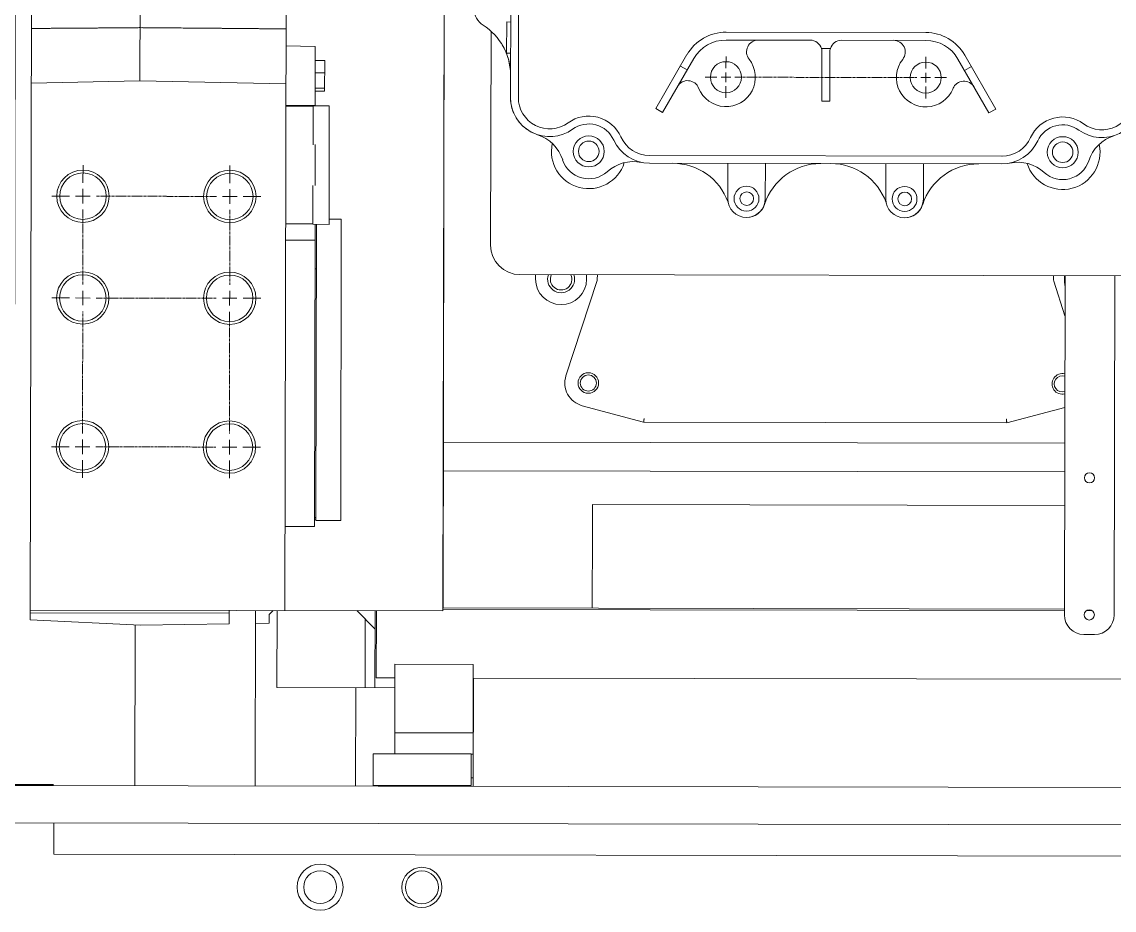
# Model space of a CAD drawing. Extents: x 766778 to 845620, y 133762 to 209800.
# Drawn here: x 784187 to 784745, y 190007 to 190461 of the extents above; entities that cross this region are included whole.
import ezdxf

# ---------------------------------------------------------------- set-up
doc = ezdxf.new("R2010")
doc.units = 0
doc.header["$MEASUREMENT"] = 0
doc.linetypes.add('CENTER', pattern=[2, 1.25, -0.25, 0.25, -0.25])
doc.layers.get('0').update_dxf_attribs({"color": 1, "linetype": 'CONTINUOUS'})
doc.layers.add('CENTER_LINES', color=1, linetype='CENTER')
doc.layers.add('LA-4748_SHOWN', color=2, linetype='CONTINUOUS', lineweight=53)

# ---------------------------------------------------------------- blocks, each defined once
blk = doc.blocks.new('flexcoupling')
at = {"color": 253, "linetype": 'ByBlock'}
for p, q in [((480462.22, -9521.26), (480556.86, -8847.88)), ((480556.86, -8847.88), (480710.35, -8869.45)), ((480742.66, -8893.48), (480537.04, -8864.58)), ((480615.71, -9542.83), (480710.35, -8869.45)), ((480709.87, -8872.87), (480724.73, -8874.95)), ((480631.04, -9541.5), (480724.73, -8874.95)), ((480653.39, -9528.64), (480447.77, -9499.74)), ((480462.22, -9521.26), (480615.71, -9542.83)), ((480616.19, -9539.42), (480631.04, -9541.5))]:
    blk.add_line(p, q, dxfattribs=at)
at = {"color": 253, "linetype": 'CENTER'}
blk.add_line((480677.89, -9208.22), (480321.39, -9158.11), dxfattribs=at)
at = {"color": 253}
blk.add_line((480305.26, -9272.89), (480306.62, -9274.7), dxfattribs=at)
blk = doc.blocks.new('ENGINE')
at = {"layer": 'CENTER_LINES', "color": 252, "linetype": 'Continuous', "lineweight": 9}
for p, q in [((943495.47, 205135.3), (943495.51, 205141.32)), ((943597.47, 205134.77), (943597.5, 205140.78)), ((943484.84, 205130.77), (943490.86, 205130.73)), ((943492.96, 205130.72), (943497.95, 205130.7)), ((943495.44, 205128.22), (943495.46, 205133.2)), ((943597.44, 205127.68), (943597.46, 205132.67)), ((943495.39, 205120.1), (943495.43, 205126.12)), ((943594.95, 205130.19), (943599.94, 205130.16)), ((943597.39, 205119.57), (943597.42, 205125.58)), ((943166.96, 205077.95), (943167.01, 205086.95)), ((943241.96, 205077.56), (943242, 205086.56)), ((943151.05, 205071.17), (943160.05, 205071.12)), ((943163.19, 205071.1), (943170.65, 205071.06)), ((943166.9, 205067.35), (943166.94, 205074.82)), ((943238.19, 205070.71), (943245.65, 205070.67)), ((943241.9, 205066.96), (943241.94, 205074.42)), ((943248.79, 205070.65), (943257.79, 205070.61)), ((943150.78, 205019.17), (943159.78, 205019.12)), ((943162.92, 205019.1), (943170.38, 205019.06)), ((943166.63, 205015.35), (943166.67, 205022.82)), ((943241.63, 205014.96), (943241.67, 205022.42)), ((943237.91, 205018.71), (943245.38, 205018.67)), ((943248.52, 205018.65), (943257.52, 205018.61)), ((943166.23, 204939.35), (943166.27, 204946.82)), ((943150.38, 204943.17), (943159.38, 204943.12)), ((943162.52, 204943.1), (943169.98, 204943.07)), ((943237.52, 204942.71), (943244.98, 204942.67)), ((943241.23, 204938.96), (943241.27, 204946.42)), ((943248.12, 204942.65), (943257.12, 204942.61)), ((943166.17, 204927.22), (943166.21, 204936.21)), ((943241.16, 204926.82), (943241.21, 204935.82))]:
    blk.add_line(p, q, dxfattribs=at)
at = {"layer": 'CENTER_LINES', "color": 252, "lineweight": 9}
for p, q in [((943500.04, 205130.69), (943592.86, 205130.2)), ((943173.79, 205071.05), (943235.05, 205070.73)), ((943166.68, 205025.96), (943166.89, 205064.21)), ((943241.68, 205025.56), (943241.88, 205063.82)), ((943173.52, 205019.05), (943234.78, 205018.73)), ((943166.28, 204949.96), (943166.61, 205012.21)), ((943241.61, 205011.82), (943241.28, 204949.56)), ((943173.12, 204943.05), (943234.38, 204942.73))]:
    blk.add_line(p, q, dxfattribs=at)
at = {"layer": 'CENTER_LINES', "color": 252, "linetype": 'Continuous', "lineweight": 5}
blk.add_line((943602.04, 205130.15), (943608.06, 205130.12), dxfattribs=at)
at = {"layer": 'LA-4748_SHOWN', "color": 252, "lineweight": 9}
for p, q in [((943350.03, 204860.16), (943352.48, 205326.23)), ((943269.31, 204859.14), (943271.67, 205307.81)), ((943350.01, 204858.72), (943352.27, 205288.32)), ((943139.28, 204854.83), (943141.5, 205276.31)), ((943385.4, 205120.78), (943386.18, 205268.97)), ((943390.18, 205268.95), (943389.4, 205120.76)), ((943196.23, 205129.83), (943196.94, 205264.46)), ((943383.6, 205159.3), (943383.51, 205143.3)), ((943385.6, 205159.29), (943383.6, 205159.3)), ((943140.87, 205156.84), (943141.38, 205156.84)), ((943141.38, 205156.84), (943141.89, 205156.84)), ((943141.89, 205156.84), (943142.4, 205156.85)), ((943142.4, 205156.85), (943142.91, 205156.85)), ((943142.91, 205156.85), (943143.42, 205156.85)), ((943143.42, 205156.85), (943143.93, 205156.85)), ((943143.93, 205156.85), (943144.43, 205156.85)), ((943144.43, 205156.85), (943144.94, 205156.85)), ((943144.94, 205156.85), (943145.45, 205156.85)), ((943145.45, 205156.85), (943145.96, 205156.86)), ((943145.96, 205156.86), (943146.46, 205156.86)), ((943146.46, 205156.86), (943146.97, 205156.86)), ((943146.97, 205156.86), (943147.48, 205156.86)), ((943147.48, 205156.86), (943147.99, 205156.86)), ((943147.99, 205156.86), (943148.49, 205156.86)), ((943148.49, 205156.86), (943149, 205156.86)), ((943149, 205156.86), (943149.51, 205156.87)), ((943149.51, 205156.87), (943150.01, 205156.87)), ((943150.01, 205156.87), (943150.52, 205156.87)), ((943150.52, 205156.87), (943151.02, 205156.87)), ((943151.02, 205156.87), (943151.53, 205156.87)), ((943151.53, 205156.87), (943152.04, 205156.87)), ((943152.04, 205156.87), (943152.54, 205156.88)), ((943152.54, 205156.88), (943153.05, 205156.88)), ((943153.05, 205156.88), (943153.55, 205156.88)), ((943153.55, 205156.88), (943154.06, 205156.88)), ((943154.06, 205156.88), (943154.56, 205156.88)), ((943154.56, 205156.88), (943155.07, 205156.88)), ((943155.07, 205156.88), (943155.57, 205156.88)), ((943155.57, 205156.88), (943156.07, 205156.89)), ((943156.07, 205156.89), (943156.58, 205156.89)), ((943156.58, 205156.89), (943157.08, 205156.89)), ((943157.08, 205156.89), (943157.59, 205156.89)), ((943157.59, 205156.89), (943158.09, 205156.89)), ((943158.09, 205156.89), (943158.59, 205156.89)), ((943158.59, 205156.89), (943159.1, 205156.9)), ((943159.1, 205156.9), (943159.6, 205156.9)), ((943159.6, 205156.9), (943160.1, 205156.9)), ((943160.1, 205156.9), (943160.61, 205156.9)), ((943160.61, 205156.9), (943161.11, 205156.9)), ((943161.11, 205156.9), (943161.61, 205156.91)), ((943161.61, 205156.91), (943162.11, 205156.91)), ((943162.11, 205156.91), (943162.62, 205156.91)), ((943162.62, 205156.91), (943163.12, 205156.91)), ((943163.12, 205156.91), (943163.62, 205156.91)), ((943163.62, 205156.91), (943164.12, 205156.91)), ((943164.12, 205156.91), (943164.62, 205156.92)), ((943164.62, 205156.92), (943165.12, 205156.92)), ((943165.12, 205156.92), (943165.63, 205156.92)), ((943165.63, 205156.92), (943166.13, 205156.92)), ((943166.13, 205156.92), (943166.63, 205156.92)), ((943166.63, 205156.92), (943167.13, 205156.93)), ((943167.13, 205156.93), (943167.63, 205156.93)), ((943167.63, 205156.93), (943168.13, 205156.93)), ((943168.13, 205156.93), (943168.63, 205156.93)), ((943168.63, 205156.93), (943169.13, 205156.93)), ((943169.13, 205156.93), (943169.63, 205156.93)), ((943169.63, 205156.93), (943170.13, 205156.94)), ((943170.13, 205156.94), (943170.63, 205156.94)), ((943170.63, 205156.94), (943171.13, 205156.94)), ((943171.13, 205156.94), (943171.63, 205156.94)), ((943171.63, 205156.94), (943172.13, 205156.94)), ((943172.13, 205156.94), (943172.63, 205156.95)), ((943172.63, 205156.95), (943173.12, 205156.95)), ((943173.12, 205156.95), (943173.62, 205156.95)), ((943173.62, 205156.95), (943174.12, 205156.95)), ((943174.12, 205156.95), (943174.62, 205156.95)), ((943174.62, 205156.95), (943175.12, 205156.96)), ((943175.12, 205156.96), (943175.61, 205156.96)), ((943175.61, 205156.96), (943176.11, 205156.96)), ((943176.11, 205156.96), (943176.61, 205156.96)), ((943176.61, 205156.96), (943177.11, 205156.97)), ((943177.11, 205156.97), (943177.6, 205156.97)), ((943177.6, 205156.97), (943178.1, 205156.97)), ((943178.1, 205156.97), (943178.6, 205156.97)), ((943178.6, 205156.97), (943179.1, 205156.97)), ((943179.1, 205156.97), (943179.59, 205156.98)), ((943179.59, 205156.98), (943180.09, 205156.98)), ((943180.09, 205156.98), (943180.58, 205156.98)), ((943180.58, 205156.98), (943181.08, 205156.98)), ((943181.08, 205156.98), (943181.58, 205156.99)), ((943181.58, 205156.99), (943182.07, 205156.99)), ((943182.07, 205156.99), (943182.57, 205156.99)), ((943182.57, 205156.99), (943183.06, 205156.99)), ((943183.06, 205156.99), (943183.56, 205156.99)), ((943183.56, 205156.99), (943184.05, 205157)), ((943184.05, 205157), (943184.55, 205157)), ((943184.55, 205157), (943185.04, 205157)), ((943185.04, 205157), (943185.54, 205157)), ((943185.54, 205157), (943186.03, 205157.01)), ((943186.03, 205157.01), (943186.53, 205157.01)), ((943186.53, 205157.01), (943187.02, 205157.01)), ((943187.02, 205157.01), (943187.51, 205157.01)), ((943187.51, 205157.01), (943188.01, 205157.02)), ((943188.01, 205157.02), (943188.5, 205157.02)), ((943188.5, 205157.02), (943188.99, 205157.02)), ((943188.99, 205157.02), (943189.49, 205157.02)), ((943189.49, 205157.02), (943189.98, 205157.03)), ((943189.98, 205157.03), (943190.47, 205157.03)), ((943190.47, 205157.03), (943190.97, 205157.03)), ((943190.97, 205157.03), (943191.46, 205157.03)), ((943191.46, 205157.03), (943191.95, 205157.04)), ((943191.95, 205157.04), (943192.44, 205157.04)), ((943192.44, 205157.04), (943192.94, 205157.04)), ((943192.94, 205157.04), (943193.43, 205157.04)), ((943193.43, 205157.04), (943193.92, 205157.05)), ((943193.92, 205157.05), (943194.41, 205157.05)), ((943194.41, 205157.05), (943194.9, 205157.05)), ((943194.9, 205157.05), (943195.39, 205157.05)), ((943195.39, 205157.05), (943195.88, 205157.06)), ((943195.88, 205157.06), (943196.37, 205157.06)), ((943196.37, 205157.06), (943196.87, 205157.05)), ((943196.87, 205157.05), (943197.37, 205157.05)), ((943197.37, 205157.05), (943197.87, 205157.04)), ((943197.87, 205157.04), (943198.37, 205157.04)), ((943198.37, 205157.04), (943198.87, 205157.03)), ((943198.87, 205157.03), (943199.37, 205157.03)), ((943199.37, 205157.03), (943199.87, 205157.02)), ((943199.87, 205157.02), (943200.37, 205157.01)), ((943200.37, 205157.01), (943200.87, 205157.01)), ((943200.87, 205157.01), (943201.37, 205157)), ((943201.37, 205157), (943201.87, 205157)), ((943201.87, 205157), (943202.37, 205156.99)), ((943202.37, 205156.99), (943202.87, 205156.99)), ((943202.87, 205156.99), (943203.37, 205156.98)), ((943203.37, 205156.98), (943204.37, 205156.97)), ((943204.37, 205156.97), (943204.87, 205156.96)), ((943204.87, 205156.96), (943205.37, 205156.96)), ((943205.37, 205156.96), (943205.87, 205156.95)), ((943205.87, 205156.95), (943206.37, 205156.94)), ((943206.37, 205156.94), (943206.87, 205156.94)), ((943206.87, 205156.94), (943207.37, 205156.93)), ((943207.37, 205156.93), (943208.37, 205156.92)), ((943208.37, 205156.92), (943208.87, 205156.92)), ((943208.87, 205156.92), (943209.37, 205156.91)), ((943209.37, 205156.91), (943209.87, 205156.9)), ((943209.87, 205156.9), (943210.37, 205156.9)), ((943210.37, 205156.9), (943211.37, 205156.89)), ((943211.37, 205156.89), (943211.87, 205156.88)), ((943211.87, 205156.88), (943212.87, 205156.87)), ((943212.87, 205156.87), (943213.87, 205156.86)), ((943213.87, 205156.86), (943214.37, 205156.85)), ((943214.37, 205156.85), (943214.87, 205156.85)), ((943214.87, 205156.85), (943215.37, 205156.84)), ((943215.37, 205156.84), (943216.37, 205156.83)), ((943216.37, 205156.83), (943216.87, 205156.82)), ((943216.87, 205156.82), (943217.37, 205156.82)), ((943217.37, 205156.82), (943218.37, 205156.8)), ((943218.37, 205156.8), (943218.87, 205156.8)), ((943218.87, 205156.8), (943219.37, 205156.79)), ((943219.37, 205156.79), (943219.87, 205156.79)), ((943219.87, 205156.79), (943220.87, 205156.77)), ((943220.87, 205156.77), (943221.37, 205156.77)), ((943221.37, 205156.77), (943222.37, 205156.76)), ((943222.37, 205156.76), (943222.87, 205156.75)), ((943222.87, 205156.75), (943223.87, 205156.74)), ((943223.87, 205156.74), (943224.37, 205156.73)), ((943224.37, 205156.73), (943224.87, 205156.73)), ((943224.87, 205156.73), (943225.37, 205156.72)), ((943225.37, 205156.72), (943225.87, 205156.72)), ((943225.87, 205156.72), (943226.37, 205156.71)), ((943226.37, 205156.71), (943226.87, 205156.7)), ((943226.87, 205156.7), (943227.37, 205156.7)), ((943227.37, 205156.7), (943227.87, 205156.69)), ((943227.87, 205156.69), (943228.37, 205156.69)), ((943228.37, 205156.69), (943228.87, 205156.68)), ((943228.87, 205156.68), (943229.37, 205156.67)), ((943229.37, 205156.67), (943229.87, 205156.67)), ((943229.87, 205156.67), (943230.37, 205156.66)), ((943230.37, 205156.66), (943230.87, 205156.66)), ((943230.87, 205156.66), (943231.37, 205156.65)), ((943231.37, 205156.65), (943231.87, 205156.64)), ((943231.87, 205156.64), (943232.37, 205156.64)), ((943232.37, 205156.64), (943232.87, 205156.63)), ((943232.87, 205156.63), (943233.37, 205156.63)), ((943233.37, 205156.63), (943233.87, 205156.62)), ((943233.87, 205156.62), (943234.37, 205156.61)), ((943234.37, 205156.61), (943234.87, 205156.61)), ((943234.87, 205156.61), (943235.37, 205156.6)), ((943235.37, 205156.6), (943235.87, 205156.59)), ((943235.87, 205156.59), (943236.37, 205156.59)), ((943236.37, 205156.59), (943236.87, 205156.58)), ((943236.87, 205156.58), (943237.37, 205156.58)), ((943237.37, 205156.58), (943237.87, 205156.57)), ((943237.87, 205156.57), (943238.37, 205156.56)), ((943238.37, 205156.56), (943238.87, 205156.56)), ((943238.87, 205156.56), (943239.37, 205156.55)), ((943239.37, 205156.55), (943239.87, 205156.55)), ((943239.87, 205156.55), (943240.37, 205156.54)), ((943240.37, 205156.54), (943240.87, 205156.53)), ((943240.87, 205156.53), (943241.37, 205156.53)), ((943241.37, 205156.53), (943242.37, 205156.52)), ((943242.37, 205156.52), (943242.87, 205156.51)), ((943242.87, 205156.51), (943243.87, 205156.5)), ((943243.87, 205156.5), (943244.37, 205156.49)), ((943244.37, 205156.49), (943244.87, 205156.48)), ((943244.87, 205156.48), (943245.37, 205156.48)), ((943245.37, 205156.48), (943246.37, 205156.47)), ((943246.37, 205156.47), (943246.87, 205156.46)), ((943246.87, 205156.46), (943247.37, 205156.45)), ((943247.37, 205156.45), (943248.37, 205156.44)), ((943248.37, 205156.44), (943249.37, 205156.43)), ((943249.37, 205156.43), (943249.87, 205156.42)), ((943249.87, 205156.42), (943250.87, 205156.41)), ((943250.87, 205156.41), (943251.37, 205156.4)), ((943251.37, 205156.4), (943251.87, 205156.4)), ((943251.87, 205156.4), (943252.37, 205156.39)), ((943252.37, 205156.39), (943252.87, 205156.39)), ((943252.87, 205156.39), (943253.87, 205156.37)), ((943253.87, 205156.37), (943254.37, 205156.37)), ((943254.37, 205156.37), (943254.87, 205156.36)), ((943254.87, 205156.36), (943255.37, 205156.35)), ((943255.37, 205156.35), (943255.87, 205156.35)), ((943255.87, 205156.35), (943256.37, 205156.34)), ((943256.37, 205156.34), (943256.87, 205156.34)), ((943256.87, 205156.34), (943257.37, 205156.33)), ((943257.37, 205156.33), (943257.87, 205156.32)), ((943257.87, 205156.32), (943258.37, 205156.32)), ((943258.37, 205156.32), (943258.87, 205156.31)), ((943258.87, 205156.31), (943259.37, 205156.3)), ((943259.37, 205156.3), (943259.87, 205156.3)), ((943259.87, 205156.3), (943260.37, 205156.29)), ((943260.37, 205156.29), (943260.87, 205156.28)), ((943260.87, 205156.28), (943261.37, 205156.28)), ((943261.37, 205156.28), (943262.37, 205156.27)), ((943262.37, 205156.27), (943262.87, 205156.26)), ((943262.87, 205156.26), (943263.37, 205156.25)), ((943263.37, 205156.25), (943263.87, 205156.25)), ((943263.87, 205156.25), (943264.37, 205156.24)), ((943264.37, 205156.24), (943265.37, 205156.23)), ((943265.37, 205156.23), (943265.87, 205156.22)), ((943265.87, 205156.22), (943266.87, 205156.21)), ((943266.87, 205156.21), (943267.37, 205156.2)), ((943267.37, 205156.2), (943267.87, 205156.2)), ((943267.87, 205156.2), (943268.37, 205156.19)), ((943268.37, 205156.19), (943268.87, 205156.18)), ((943268.87, 205156.18), (943269.87, 205156.17)), ((943269.87, 205156.17), (943270.37, 205156.16)), ((943270.37, 205156.16), (943270.87, 205156.16)), ((943375.57, 205154.63), (943375, 205045.33)), ((943495.57, 205153.71), (943597.57, 205153.17)), ((943285.82, 205147.16), (943270.83, 205147.5)), ((943538.55, 205149.48), (943495.55, 205149.71)), ((943597.55, 205149.17), (943554.55, 205149.4)), ((943285.67, 205117.16), (943285.82, 205147.16)), ((943385.51, 205143.29), (943383.51, 205143.3)), ((943459.57, 205114.9), (943475.59, 205142.31)), ((943544.27, 205145.2), (943548.79, 205145.18)), ((943544.52, 205143.45), (943544.39, 205118.35)), ((943548.52, 205143.43), (943548.39, 205118.33)), ((943285.79, 205139.96), (943290.59, 205139.93)), ((943290.5, 205124.34), (943290.59, 205139.93)), ((943463.02, 205112.88), (943479.05, 205140.3)), ((943475.64, 205134.47), (943472.18, 205136.48)), ((943285.75, 205133.72), (943290.55, 205133.69)), ((943385.36, 205120.8), (943385.42, 205132.28)), ((943140.73, 205128.82), (943196.23, 205129.83)), ((943160.73, 205129.19), (943160.73, 205129.19)), ((943173.73, 205129.42), (943173.73, 205129.42)), ((943193.31, 205129.78), (943193.31, 205129.78)), ((943270.72, 205128.14), (943196.23, 205129.83)), ((943285.71, 205125.92), (943290.51, 205125.9)), ((943285.7, 205124.36), (943290.5, 205124.34)), ((943285.67, 205117.16), (943270.66, 205116.98)), ((943270.66, 205116.64), (943284.58, 205116.57)), ((943284.48, 205096.99), (943284.58, 205116.82)), ((943292.86, 205116.77), (943284.58, 205116.82)), ((943292.55, 205056.27), (943292.86, 205116.77)), ((943463.02, 205112.88), (943459.57, 205114.9)), ((943548.39, 205118.33), (943544.39, 205118.35)), ((943285.45, 205076.13), (943285.56, 205096.99)), ((943496.22, 205086.71), (943496.12, 205068.71)), ((943515.32, 205068.6), (943515.42, 205086.6)), ((943576.92, 205086.28), (943576.82, 205068.28)), ((943596.02, 205068.18), (943596.12, 205086.18)), ((943284.27, 205056.32), (943284.37, 205076.14)), ((943292.56, 205058.89), (943298.78, 205058.86)), ((943297.97, 204904.98), (943298.78, 205058.86)), ((943270.35, 205056.64), (943284.27, 205056.57)), ((943292.55, 205056.27), (943284.27, 205056.32)), ((943284.53, 204901.96), (943285.35, 205056.31)), ((943285.27, 204905.04), (943286.07, 205056.31)), ((943270.3, 205048.23), (943285.3, 205048.16)), ((943285.23, 205033.62), (943285.95, 205033.62)), ((943397.92, 205030.21), (943397.91, 205027.91)), ((943429.31, 205027.12), (943413.24, 204978.53)), ((943423.91, 205027.77), (943423.92, 205030.07)), ((943429.42, 205030.04), (943429.41, 205027.74)), ((943421.46, 204963.19), (943452.8, 204954.62)), ((943452.81, 204954.69), (943452.8, 204954.66)), ((943452.8, 204954.66), (943452.8, 204954.64)), ((943452.8, 204954.64), (943452.8, 204954.62)), ((943452.8, 204954.62), (943452.8, 204954.62)), ((943452.82, 204954.77), (943452.81, 204954.72)), ((943452.81, 204954.72), (943452.81, 204954.69)), ((943452.83, 204954.82), (943452.82, 204954.77)), ((943452.84, 204954.88), (943452.83, 204954.82)), ((943452.85, 204954.95), (943452.84, 204954.88)), ((943452.86, 204955.03), (943452.85, 204954.95)), ((943452.87, 204955.11), (943452.86, 204955.03)), ((943452.88, 204955.2), (943452.87, 204955.11)), ((943452.89, 204955.3), (943452.88, 204955.2)), ((943452.91, 204955.4), (943452.89, 204955.3)), ((943452.92, 204955.5), (943452.91, 204955.4)), ((943452.94, 204955.62), (943452.92, 204955.5)), ((943452.95, 204955.73), (943452.94, 204955.62)), ((943452.97, 204955.85), (943452.95, 204955.73)), ((943452.99, 204955.97), (943452.97, 204955.85)), ((943453, 204956.1), (943452.99, 204955.97)), ((943453.02, 204956.23), (943453, 204956.1)), ((943453.04, 204956.36), (943453.02, 204956.23)), ((943453.06, 204956.49), (943453.04, 204956.36)), ((943453.07, 204956.62), (943453.06, 204956.49)), ((943426.43, 204899.32), (943426.5, 204912.65)), ((943269.53, 204902.04), (943284.53, 204901.96)), ((943284.55, 204905.77), (943285.27, 204905.77)), ((943284.56, 204906.56), (943285.28, 204906.56)), ((943285.27, 204905.04), (943297.97, 204904.98)), ((943426.22, 204859.76), (943426.43, 204899.32)), ((943240.8, 204857.79), (943139.3, 204858.33)), ((943139.31, 204859.83), (943350.01, 204858.72)), ((943139.28, 204854.83), (943195.62, 204851.85))]:
    blk.add_line(p, q, dxfattribs=at)
at = {"layer": 'LA-4748_SHOWN', "color": 252, "lineweight": 5}
for p, q in [((943613.95, 205139.59), (943629.69, 205112)), ((943617.43, 205141.57), (943633.16, 205113.99)), ((943617.3, 205133.72), (943620.77, 205135.7)), ((943629.69, 205112), (943633.16, 205113.99)), ((943636.23, 205085.97), (943456.2, 205086.92)), ((943456.22, 205090.92), (943636.25, 205089.97)), ((943389.92, 205030.25), (943711.92, 205028.56)), ((943662.4, 205026.52), (943662.42, 205028.82)), ((943668.11, 205008.32), (943662.5, 205025.9)), ((943667.3, 204855.5), (943668.22, 205028.79)), ((943667.92, 205028.79), (943667.9, 205026.49)), ((943692.7, 204855.37), (943693.62, 205028.65)), ((943638.24, 204953.64), (943667.86, 204961.41)), ((943452.8, 204954.62), (943638.24, 204953.64)), ((943637.99, 204955.64), (943638.01, 204955.51)), ((943638.01, 204955.51), (943638.02, 204955.38)), ((943638.02, 204955.38), (943638.04, 204955.25)), ((943638.04, 204955.25), (943638.06, 204955.12)), ((943638.06, 204955.12), (943638.07, 204955)), ((943638.07, 204955), (943638.09, 204954.88)), ((943638.09, 204954.88), (943638.1, 204954.76)), ((943638.1, 204954.76), (943638.12, 204954.64)), ((943638.12, 204954.64), (943638.13, 204954.53)), ((943638.13, 204954.53), (943638.15, 204954.42)), ((943638.15, 204954.42), (943638.16, 204954.32)), ((943638.16, 204954.32), (943638.17, 204954.23)), ((943638.17, 204954.23), (943638.18, 204954.14)), ((943638.18, 204954.14), (943638.19, 204954.05)), ((943638.19, 204954.05), (943638.2, 204953.98)), ((943638.2, 204953.98), (943638.21, 204953.91)), ((943638.21, 204953.91), (943638.22, 204953.85)), ((943638.22, 204953.85), (943638.23, 204953.79)), ((943638.23, 204953.79), (943638.23, 204953.75)), ((943638.23, 204953.75), (943638.24, 204953.71)), ((943638.24, 204953.71), (943638.24, 204953.68)), ((943638.24, 204953.68), (943638.24, 204953.66)), ((943638.24, 204953.66), (943638.24, 204953.65)), ((943638.24, 204953.65), (943638.24, 204953.64)), ((943350.47, 204944.82), (943667.77, 204943.15)), ((943350.39, 204930.16), (943667.69, 204928.49)), ((943426.5, 204912.65), (943667.6, 204911.38)), ((943365.35, 204824.28), (945409.52, 204813.52)), ((943059.05, 204770.59), (945789.01, 204756.23)), ((943058.95, 204751.59), (945788.91, 204737.23))]:
    blk.add_line(p, q, dxfattribs=at)
at = {"layer": 'LA-4748_SHOWN', "color": 253, "lineweight": 9}
for p, q in [((943240.77, 204852.4), (943240.81, 204859.29)), ((943254.31, 204859.22), (943253.84, 204769.56)), ((943261.3, 204857.18), (943263.31, 204859.17)), ((943265.31, 204859.16), (943265.1, 204819.8)), ((943305.95, 204858.95), (943315.26, 204849.54)), ((943315.1, 204819.54), (943315.31, 204858.9)), ((943315.84, 204824.54), (943316.02, 204858.9)), ((943192.77, 204852), (943192.34, 204769.89)), ((943195.62, 204851.85), (943240.77, 204852.4)), ((943209.88, 204852.02), (943209.88, 204852.02)), ((943211.36, 204852.04), (943211.36, 204852.04)), ((943236.36, 204852.34), (943236.36, 204852.34)), ((943261.27, 204852.65), (943254.27, 204852.56)), ((943261.27, 204852.65), (943261.3, 204857.18)), ((943310.1, 204819.57), (943310.29, 204854.57)), ((943325.14, 204785.72), (943325.38, 204831.49)), ((943325.38, 204831.49), (943365.38, 204831.28)), ((943365.06, 204768.98), (943365.38, 204831.28)), ((943325.35, 204824.49), (943315.84, 204824.54)), ((943365.16, 204768.98), (943365.45, 204824.28)), ((943265.1, 204819.8), (943325.32, 204819.49)), ((943305.06, 204769.29), (943305.32, 204819.59)), ((943325.2, 204796.48), (943365.2, 204796.27)), ((943314.13, 204785.78), (943314.05, 204769.65)), ((943364.13, 204785.51), (943314.13, 204785.78)), ((943364.13, 204785.51), (943364.05, 204769.38)), ((943365.14, 204785.49), (943364.13, 204785.49)), ((943364.05, 204769.38), (943314.05, 204769.65)), ((943325.06, 204769.19), (943325.06, 204769.59)), ((943364.07, 204773.31), (943365.08, 204773.3)), ((943150.86, 204735.1), (943150.95, 204751.1))]:
    blk.add_line(p, q, dxfattribs=at)
at = {"layer": 'LA-4748_SHOWN', "color": 253, "lineweight": 5}
for p, q in [((943667.32, 204857.69), (943350.01, 204859.36)), ((943350.03, 204860.16), (943667.32, 204858.49)), ((943681.42, 204857.61), (943678.61, 204857.63)), ((943677.25, 204845.45), (943682.65, 204845.42)), ((943150.86, 204735.1), (943740.86, 204732))]:
    blk.add_line(p, q, dxfattribs=at)
at = {"layer": 'LA-4748_SHOWN', "color": 252, "lineweight": 9}
for centre, radius in [((943495.45, 205130.71), 7.94), ((943425.25, 205093.08), 7.94), ((943425.25, 205093.08), 5.25), ((943166.92, 205071.08), 13.38), ((943166.92, 205071.08), 11.87), ((943241.92, 205070.69), 13.38), ((943241.92, 205070.69), 11.87), ((943505.72, 205068.66), 6.35), ((943505.82, 205068.65), 3.5), ((943586.42, 205068.23), 6.35), ((943586.52, 205068.23), 3.5), ((943166.65, 205019.08), 13.37), ((943166.65, 205019.08), 11.87), ((943241.65, 205018.69), 13.38), ((943241.65, 205018.69), 11.88), ((943424.63, 204974.77), 5.25), ((943424.63, 204974.77), 4.1), ((943166.25, 204943.09), 13.38), ((943166.25, 204943.09), 11.87), ((943241.25, 204942.69), 13.38), ((943241.25, 204942.69), 11.88)]:
    blk.add_circle(centre, radius, dxfattribs=at)
at = {"layer": 'LA-4748_SHOWN', "color": 252, "lineweight": 5}
for centre, radius in [((943597.45, 205130.17), 7.94), ((943667.25, 205091.81), 7.94), ((943667.25, 205091.81), 5.25), ((943680.37, 204925.43), 2.6)]:
    blk.add_circle(centre, radius, dxfattribs=at)
at = {"layer": 'LA-4748_SHOWN', "color": 253, "lineweight": 5}
blk.add_circle((943680, 204855.44), 2.6, dxfattribs=at)
at = {"layer": 'LA-4748_SHOWN', "color": 253, "lineweight": 9}
for centre, radius in [((943286.78, 204717.77), 11.75), ((943286.78, 204717.77), 8.38), ((943338.77, 204717.49), 10.25), ((943338.77, 204717.49), 8.38)]:
    blk.add_circle(centre, radius, dxfattribs=at)
at = {"layer": 'LA-4748_SHOWN', "color": 252, "lineweight": 9}
for centre, radius, start, end in [((943376.63, 205165.84), 9.6, 121.7246, 237.6727), ((943355.46, 205132.37), 30, 359.6986, 57.6727), ((943495.45, 205130.71), 23, 89.6986, 149.6986), ((943355.42, 205132.44), 30, 359.6986, 30.4987), ((943495.45, 205130.71), 19, 89.6986, 149.6986), ((943512.01, 205143.62), 6, 89.6986, 217.9452), ((943538.52, 205143.48), 6, 16.6682, 89.6986), ((943554.52, 205143.4), 6, 89.6986, 162.729), ((943581.02, 205143.26), 6, 321.452, 89.6986), ((943495.45, 205130.71), 15, 201.452, 37.9452), ((943173.77, 205136.15), 20, 341.3925, 341.3928), ((943475.9, 205123.03), 6, 21.452, 149.6986), ((943405.36, 205120.7), 20, 179.6986, 246.1644), ((943405.4, 205120.68), 20, 179.6986, 305.7305), ((943405.4, 205120.68), 16, 179.6986, 305.7305), ((943425.25, 205093.08), 18, 24.0144, 125.7305), ((943425.25, 205093.08), 14, 24.0144, 125.7305), ((943392.88, 205082.69), 20, 17.7943, 71.7624), ((943425.25, 205093.08), 19.05, 167.5346, 342.2103), ((943456.31, 205106.92), 20, 204.0144, 269.6986), ((943456.31, 205106.92), 16, 204.0144, 269.6986), ((943425.25, 205093.08), 14, 197.7943, 311.9506), ((943447.98, 205067.79), 20, 77.9825, 131.9506), ((943468.02, 205056.85), 30, 19.628, 89.6986), ((943543.5, 205056.46), 30, 89.6986, 162.0589), ((943548.72, 205056.43), 30, 19.628, 89.6986), ((943505.72, 205068.66), 9.6, 179.6986, 359.6986), ((943505.82, 205068.65), 9.6, 269.4002, 342.0589), ((943586.42, 205068.23), 9.6, 179.6986, 359.6986), ((943586.52, 205068.23), 9.6, 269.4002, 342.0589), ((943390, 205045.25), 15, 179.6986, 269.6986), ((943410.91, 205027.84), 13, 179.6986, 359.6986), ((943410.91, 205027.84), 6.9, 160.2274, 19.1698), ((943410.91, 205027.84), 5.5, 154.9788, 24.4185), ((943427.41, 205027.75), 2, 341.6989, 359.6986), ((943424.63, 204974.77), 12, 161.6989, 254.6986)]:
    blk.add_arc(centre, radius, start, end, dxfattribs=at)
at = {"layer": 'LA-4748_SHOWN', "color": 252, "lineweight": 5}
for centre, radius, start, end in [((943597.45, 205130.17), 23, 29.6986, 89.6986), ((943597.45, 205130.17), 19, 29.6986, 89.6986), ((943597.45, 205130.17), 15, 141.452, 337.9452), ((943616.91, 205122.29), 6, 29.6986, 157.9452), ((943687.39, 205119.2), 20, 233.6667, 359.6986), ((943687.39, 205119.2), 16, 233.6667, 359.6986), ((943667.25, 205091.81), 18, 53.6667, 155.3829), ((943667.25, 205091.81), 14, 53.6667, 155.3829), ((943636.34, 205105.97), 20, 269.6986, 335.3829), ((943636.34, 205105.97), 16, 269.6986, 335.3829), ((943699.51, 205081.08), 20, 107.6349, 161.603), ((943667.25, 205091.81), 19.05, 197.187, 11.8626), ((943624.2, 205056.03), 30, 89.6986, 162.0589), ((943644.25, 205066.76), 20, 47.4466, 101.4148), ((943667.25, 205091.81), 14, 227.4466, 341.603), ((943664.4, 205026.51), 2, 179.6986, 197.6983), ((943680.9, 205026.42), 13, 179.6986, 192.0315), ((943666.63, 204973.49), 5.25, 75.362, 284.0353), ((943666.63, 204973.49), 4.1, 71.2126, 288.1846)]:
    blk.add_arc(centre, radius, start, end, dxfattribs=at)
at = {"layer": 'LA-4748_SHOWN', "color": 253, "lineweight": 5}
for centre, start, end in [((943677.3, 204855.45), 179.6986, 269.6986), ((943682.7, 204855.42), 269.6986, 359.6986)]:
    blk.add_arc(centre, 10, start, end, dxfattribs=at)
at = {"layer": 'LA-4748_SHOWN', "color": 252, "lineweight": 9}
for centre, major_axis, start_param, end_param in [((943530.38, 205143.54), (14.14, -0.07), 6.281855, 6.475714), ((943562.62, 205143.37), (-14.1, 0.07), 6.090378, 6.284795)]:
    blk.add_ellipse(centre, major_axis=major_axis, ratio=0.642788, start_param=start_param, end_param=end_param, dxfattribs=at)
at = {"color": 252, "lineweight": 9, "rotation": 7.698618751251217}
blk.add_blockref('flexcoupling', (465553.44, 149823.78), dxfattribs=at)
blk.add_blockref('flexcoupling', (465553.44, 149823.78), dxfattribs=at)

msp = doc.modelspace()

# ---------------------------------------------------------------- block references
at = {"color": 7, "linetype": 'Continuous', "rotation": 0.1984573570547499}
msp.add_blockref('ENGINE', (-158232.80366, -17964.77499), dxfattribs=at)

doc.saveas('drawing.dxf')
